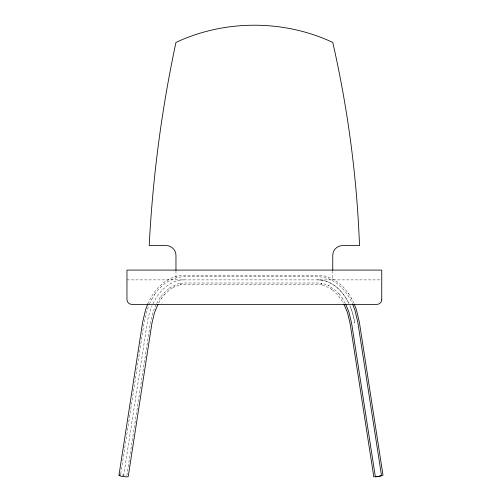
<?xml version="1.0" encoding="UTF-8"?>
<svg xmlns="http://www.w3.org/2000/svg" width="502" height="502" viewBox="0 0 502 502"><rect width="100%" height="100%" fill="white"/><g stroke="black" fill="none" stroke-linecap="round" stroke-linejoin="round"><path stroke-width="0.38" stroke-dasharray="2.51 1.88" d="M120.725 473.875L144.143 322.391L147.023 310.305L149.15 304.664M123.599 475.883L147.243 322.918A55.126 37.87 -90 0 1 152.075 305.793M126.824 475.582L150.343 323.445L153.035 312.15L156.348 304.149M147.757 304.011C153.894 289.234 167.229 275.341 184.196 275.272L317.979 275.272C334.627 275.466 347.836 288.907 353.935 303.44M149.47 304.005L151.899 299.092M156.687 303.453L160.082 297.617L159.862 297.975L162.88 294.04L169.726 287.759L169.274 288.06L176.861 284.188L180.833 283.203L180.243 283.329L184.316 282.996L317.804 282.996L321.87 283.329L321.28 283.247L325.246 284.232L329.111 285.851L328.609 285.582L335.882 290.696L339.183 294.109M154.641 294.599C161.104 284.734 171.922 276.884 184.065 276.79L317.791 276.79C334.15 276.866 346.901 290.388 352.812 304.601M151.704 299.405L154.861 294.241M158.707 302.825L161.362 298.483M160.979 298.979L164.336 294.599M163.916 295.151L170.573 289.039L174.213 286.843L173.472 287.244L181.084 284.716L180.199 284.835L184.184 284.508L317.609 284.508L321.594 284.835L320.722 284.647L324.581 285.6L331.954 289.372L331.282 288.926L337.959 295.05L343.531 303.183L343.242 302.712M126.962 279.89L381.752 279.89M338.894 293.739L342.195 298.037M341.937 297.705L345.32 303.528M348.344 293.325L348.67 293.865M351.375 298.282L351.664 298.759M332.757 270.848L332.757 279.89M175.964 270.848L175.964 279.89M152.953 303.854A55.126 37.87 -90 0 1 184.19 279.89M349.034 303.854A55.126 37.87 90 0 0 317.797 279.89A55.126 37.87 -90 0 1 349.034 303.854M354.745 322.918A55.126 37.87 90 0 0 349.907 305.793A55.126 37.87 -90 0 1 354.745 322.918"/><path stroke-width="0.75" d="M158.048 304.187L154.472 312.677L151.842 323.746L128.211 476.624L126.598 476.9L122.042 476.367A4.518 0.722 8.8 0 1 119.413 475.595L118.987 475.149L142.643 322.089L145.58 309.778L147.757 304.011M118.987 475.149L120.599 474.873M375.201 476.9L379.694 476.417L383.013 475.187L359.357 322.133L356.426 309.853L354.261 304.112M122.764 475.024L123.969 475.187M373.952 476.749L374.442 476.856M345.658 304.218L348.972 312.2L351.651 323.47L375.289 476.379L378.64 476.354L381.489 475.394L357.832 322.359L354.945 310.249L352.812 304.601M343.901 304.074L347.491 312.595L350.132 323.702L373.764 476.58M332.757 270.095L332.757 255.392C332.644 250.153 337.319 245.484 342.559 245.591L359.52 245.591C356.928 177.231 347.955 109.116 332.757 42.413C283.787 19.484 224.934 19.484 175.964 42.413C161.663 109.285 152.702 177.3 149.201 245.591L166.162 245.591C171.402 245.484 176.07 250.153 175.964 255.392L175.964 270.095M381.752 299.493C381.809 302.11 379.474 304.444 376.858 304.394L131.863 304.394C129.24 304.444 126.906 302.11 126.962 299.493L126.962 270.095L381.752 270.095L381.752 299.493"/></g></svg>
